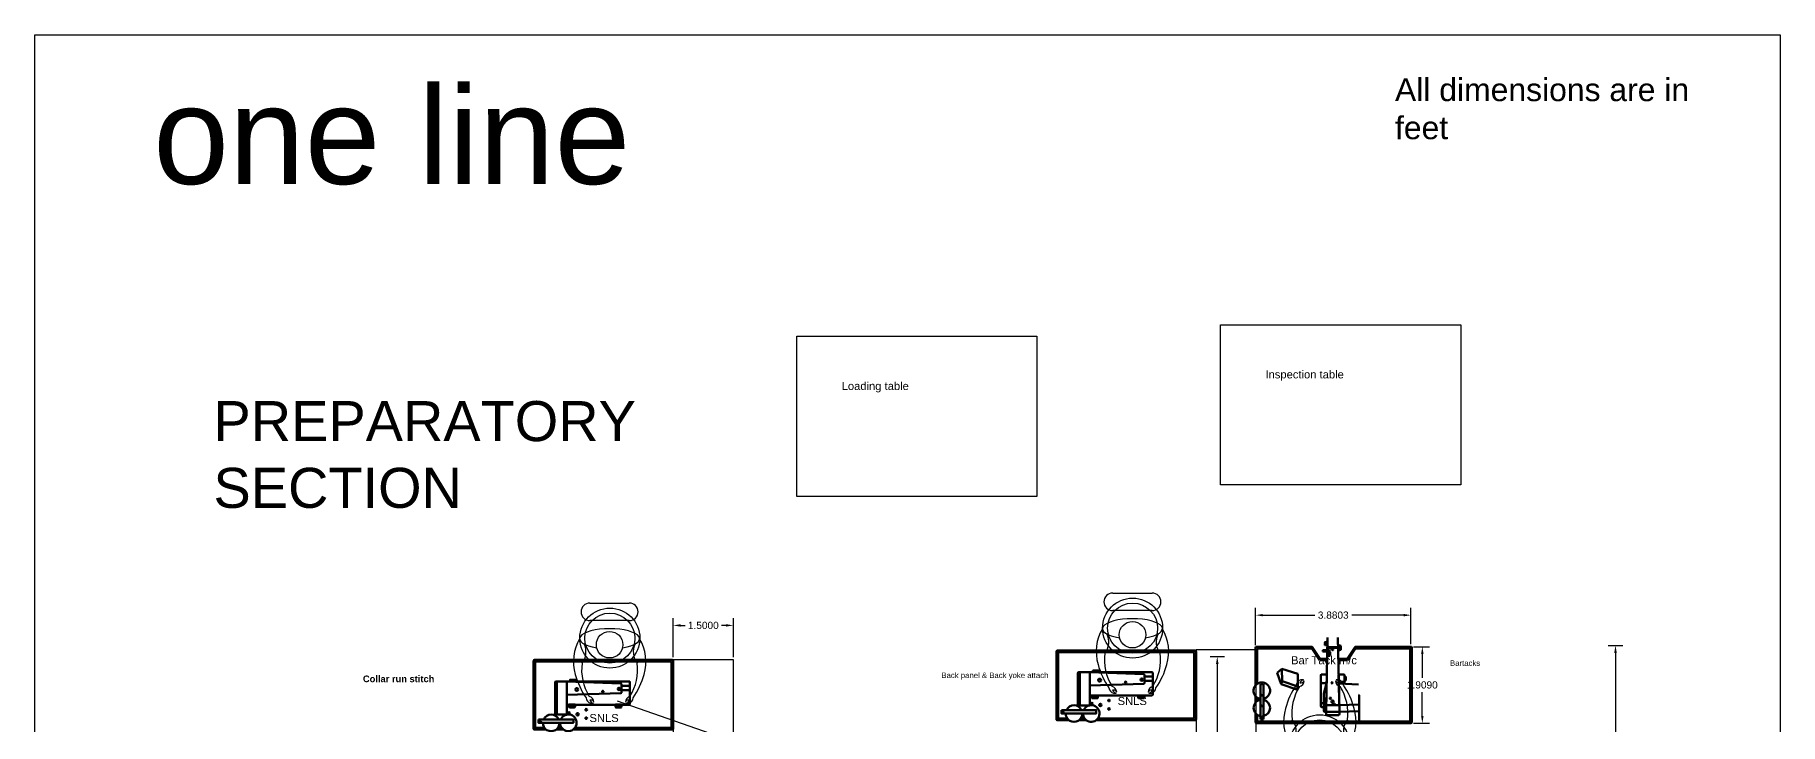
# Model space of a CAD drawing. Header units: feet. Extents: x 200 to 992, y 45 to 257.
# Drawn here: x 613.52 to 657.13, y 238.7 to 255.91 of the extents above; entities that cross this region are included whole.
import ezdxf

# ---------------------------------------------------------------- set-up
doc = ezdxf.new("R2010")
doc.units = ezdxf.units.FT
doc.header["$MEASUREMENT"] = 0
for name, color, linetype in [('assembly operations', 80, 'Continuous'), ('button', 131, 'Continuous'), ('dimension', 100, 'Continuous'), ('machines', 21, 'Continuous'), ('prep side', 220, 'Continuous')]:
    doc.layers.add(name, color=color, linetype=linetype)
doc.styles.get("Standard").update_dxf_attribs({"font": 'arial.ttf'})
doc.dimstyles.get("Standard").update_dxf_attribs({"dimtxt": 0.18, "dimasz": 0.18, "dimexe": 0.18, "dimexo": 0.0625, "dimgap": 0.09, "dimtad": 0, "dimtih": 1, "dimtoh": 1, "dimdec": 4, "dimzin": 0, "dimdsep": 46, "dimtxsty": 'Standard', "dimcen": 0.09, "dimadec": 0, "dimazin": 0, "dimtfac": 1, "dimtdec": 4, "dimtofl": 0, "dimtmove": 0, "dimatfit": 3, "dimfxl": 1, "dimtolj": 1, "dimtzin": 0, "dimarcsym": 0})

# ---------------------------------------------------------------- blocks, each defined once
blk = doc.blocks.new('Arrow')
at = {"linetype": 'ByBlock', "lineweight": -2}
blk.add_lwpolyline([(19.992, 74.917), (15.339, 76.537)], dxfattribs=at)
blk.add_solid([(20.002, 74.945), (20.162, 74.858), (19.982, 74.889)])
blk = doc.blocks.new('snls block')
at = {"layer": 'machines', "linetype": 'ByBlock', "lineweight": 100}
for p, q in [((54.586, 84.152), (54.586, 84.133)), ((54.586, 84.152), (54.605, 84.152)), ((54.607, 84.133), (54.605, 84.152)), ((54.888, 84.077), (54.681, 84.077)), ((54.889, 83.97), (54.681, 83.97)), ((53.361, 83.553), (53.361, 83.605)), ((53.361, 83.605), (53.517, 83.605)), ((53.378, 83.57), (53.378, 83.605)), ((53.497, 83.533), (53.382, 83.533)), ((53.48, 83.549), (53.398, 83.549)), ((53.501, 83.605), (53.501, 83.57)), ((53.517, 83.605), (53.517, 83.553)), ((54.524, 83.553), (54.524, 83.605)), ((54.524, 83.605), (54.681, 83.605)), ((54.541, 83.57), (54.541, 83.605)), ((54.66, 83.533), (54.545, 83.533)), ((54.643, 83.549), (54.562, 83.549)), ((54.664, 83.605), (54.664, 83.57)), ((54.681, 83.605), (54.681, 83.553))]:
    blk.add_line(p, q, dxfattribs=at)
for points in [[(53.469, 82.981), (55.947, 82.981, 0.414214), (55.968, 83.002), (55.968, 84.703, 0.414214), (55.947, 84.724), (52.502, 84.724, 0.414214), (52.482, 84.703), (52.482, 83.002, 0.414214), (52.502, 82.981), (52.798, 82.981)], [(53.513, 83.023), (55.905, 83.023, 0.414214), (55.926, 83.043), (55.926, 84.662, 0.414214), (55.905, 84.683), (52.544, 84.683, 0.414214), (52.523, 84.662), (52.523, 83.043, 0.414214), (52.544, 83.023), (52.755, 83.023)]]:
    blk.add_lwpolyline(points, format="xyb", dxfattribs=at)
for points in [[(53.063, 83.355), (53.037, 83.355, -0.414214), (53.016, 83.375), (53.016, 84.161, -0.414214), (53.037, 84.182), (53.063, 84.182)], [(53.312, 84.185), (53.063, 84.185), (53.063, 83.355), (53.291, 83.355, 0.414214), (53.312, 83.375)], [(53.312, 84.185), (54.661, 84.131, -0.402601), (54.681, 84.11), (54.681, 83.914, -0.405445), (54.661, 83.893), (53.312, 83.853)], [(53.312, 84.185), (54.868, 84.185, -0.414214), (54.889, 84.164), (54.889, 83.624, -0.414214), (54.868, 83.604), (53.312, 83.604)]]:
    blk.add_lwpolyline(points, format="xyb", close=True, dxfattribs=at)
for points in [[(53.557, 84.185), (53.392, 84.185), (53.392, 84.225), (53.557, 84.225)], [(53.505, 84.185), (53.404, 84.185), (53.404, 84.222), (53.505, 84.222)], [(52.603, 83.237), (53.474, 83.237), (53.474, 83.154), (52.603, 83.154)], [(52.603, 83.237), (53.474, 83.237), (53.474, 83.154), (52.603, 83.154)]]:
    blk.add_lwpolyline(points, close=True, dxfattribs=at)
for points in [[(53.042, 82.981), (53.23, 82.981)], [(53.085, 83.023), (53.186, 83.023)]]:
    blk.add_lwpolyline(points, dxfattribs=at)
for centre, radius in [((53.56, 83.986), 0.0369), ((54.212, 83.931), 0.0196), ((54.613, 83.999), 0.0303), ((53.366, 83.399), 0.0206), ((53.58, 83.365), 0.0285), ((53.796, 83.476), 0.0206), ((52.644, 83.202), 0.0219), ((52.644, 83.202), 0.0219), ((53.796, 83.267), 0.0206)]:
    blk.add_circle(centre, radius, dxfattribs=at)
for centre, radius, start, end in [((52.92, 83.149), 0.207, 25.1747, 154.8253), ((53.35, 83.151), 0.207, 179.1324, 155.4718), ((53.382, 83.553), 0.0208, 180, 270), ((53.398, 83.57), 0.0208, 180, 270), ((53.48, 83.57), 0.0208, 270, 0), ((53.497, 83.553), 0.0208, 270, 0), ((54.545, 83.553), 0.0208, 180, 270), ((54.562, 83.57), 0.0208, 180, 270), ((54.643, 83.57), 0.0208, 270, 0), ((54.66, 83.553), 0.0208, 270, 0), ((52.92, 83.149), 0.207, 178.5457, 1.4543)]:
    blk.add_arc(centre, radius, start, end, dxfattribs=at)
blk = doc.blocks.new('bartack')
at = {"layer": 'button', "lineweight": 100}
for p, q in [((52.829, 67.099), (52.829, 63.24)), ((53.075, 67.12), (52.85, 67.12)), ((52.871, 67.058), (52.871, 63.281)), ((53.038, 67.079), (52.892, 67.079)), ((52.931, 67.002), (53.803, 67.002)), ((52.931, 66.919), (52.931, 67.002)), ((53.803, 66.919), (52.931, 66.919)), ((53.502, 67.12), (53.347, 67.12)), ((53.466, 67.079), (53.384, 67.079)), ((54.718, 67.12), (53.779, 67.12)), ((53.803, 67.002), (53.803, 66.919)), ((54.676, 67.079), (53.815, 67.079)), ((54.697, 65.709), (54.697, 67.058)), ((54.738, 65.709), (54.738, 67.099)), ((53.8, 66.484), (53.67, 66.093)), ((53.749, 66.069), (53.879, 66.458)), ((53.8, 66.484), (54.085, 66.578)), ((53.879, 66.458), (53.8, 66.484)), ((54.188, 66.468), (53.879, 66.458)), ((53.879, 66.458), (54.188, 66.468)), ((54.061, 66.069), (54.188, 66.468)), ((54.188, 66.468), (54.085, 66.578)), ((53.67, 66.093), (53.749, 66.069)), ((53.749, 66.069), (54.061, 66.069)), ((53.134, 65.414), (53.571, 65.414)), ((53.233, 65.414), (53.233, 65.468)), ((53.253, 65.489), (54.028, 65.489)), ((53.279, 65.357), (53.279, 65.414)), ((53.332, 65.414), (53.332, 65.489)), ((53.819, 65.346), (53.571, 65.414)), ((53.828, 65.346), (53.828, 65.489)), ((54.049, 65.468), (54.049, 65.342)), ((54.406, 65.515), (54.697, 65.709)), ((54.406, 65.335), (54.406, 65.515)), ((54.738, 65.709), (54.44, 65.505)), ((54.44, 65.335), (54.44, 65.505)), ((54.738, 65.709), (54.697, 65.709)), ((53.03, 65.339), (53.03, 65.049)), ((53.093, 65.36), (53.051, 65.36)), ((53.051, 65.028), (53.093, 65.028)), ((53.113, 65.38), (53.113, 65.393)), ((53.113, 65.049), (53.113, 65.339)), ((53.113, 65.049), (53.113, 65.339)), ((53.114, 65.007), (53.13, 64.55)), ((53.134, 65.36), (54.972, 65.324)), ((53.819, 65.346), (53.134, 65.36)), ((54.972, 65.066), (53.134, 65.028)), ((53.819, 65.042), (53.134, 65.028)), ((53.279, 65.031), (53.279, 65.357)), ((53.279, 65.031), (53.297, 64.53)), ((54.049, 65.342), (53.594, 65.352)), ((53.598, 65.037), (54.049, 65.047)), ((53.796, 64.55), (53.819, 65.042)), ((53.858, 64.976), (53.816, 64.976)), ((53.819, 65.347), (53.819, 65.346)), ((53.858, 64.899), (53.858, 64.976)), ((54.049, 65.047), (54.049, 64.92)), ((54.406, 64.824), (54.406, 65.054)), ((54.44, 64.835), (54.44, 65.054)), ((54.515, 65.301), (54.515, 65.266)), ((54.515, 65.266), (54.515, 65.287)), ((54.535, 65.309), (54.524, 65.309)), ((54.574, 65.257), (54.524, 65.257)), ((54.524, 65.257), (54.543, 65.257)), ((54.543, 65.295), (54.543, 65.301)), ((54.574, 65.287), (54.552, 65.287)), ((54.664, 64.988), (54.645, 65.059)), ((54.765, 64.988), (54.664, 64.988)), ((54.684, 64.988), (54.673, 65.06)), ((54.7, 64.988), (54.696, 65.06)), ((54.714, 64.988), (54.712, 65.06)), ((54.713, 65.066), (54.713, 65.324)), ((54.713, 65.32), (54.713, 65.32)), ((54.713, 65.312), (54.713, 65.078)), ((54.713, 65.078), (54.713, 65.066)), ((54.725, 65.065), (54.725, 65.329)), ((54.725, 65.065), (54.725, 64.988)), ((54.739, 64.988), (54.742, 65.061)), ((54.752, 64.988), (54.765, 65.061)), ((54.785, 65.062), (54.765, 64.988)), ((54.778, 65.376), (54.778, 65.384)), ((54.778, 65.341), (54.778, 65.343)), ((54.783, 65.389), (54.816, 65.389)), ((54.816, 65.372), (54.783, 65.372)), ((54.783, 65.347), (54.816, 65.347)), ((54.816, 65.337), (54.783, 65.337)), ((54.784, 65.347), (54.795, 65.372)), ((54.817, 65.347), (54.784, 65.347)), ((54.785, 65.351), (54.815, 65.351)), ((54.787, 65.354), (54.813, 65.354)), ((54.788, 65.357), (54.812, 65.357)), ((54.79, 65.361), (54.81, 65.361)), ((54.791, 65.364), (54.808, 65.364)), ((54.792, 65.337), (54.792, 65.327)), ((54.793, 65.368), (54.805, 65.368)), ((54.795, 65.372), (54.795, 65.372)), ((54.795, 65.372), (54.803, 65.372)), ((54.803, 65.372), (54.817, 65.347)), ((54.806, 65.337), (54.806, 65.327)), ((54.82, 65.384), (54.82, 65.376)), ((54.82, 65.343), (54.82, 65.341)), ((54.832, 65.342), (54.832, 65.327)), ((54.849, 65.342), (54.849, 65.326)), ((54.028, 64.899), (53.812, 64.899)), ((53.889, 64.886), (53.889, 64.899)), ((53.889, 64.899), (53.996, 64.899)), ((53.904, 64.888), (53.904, 64.899)), ((53.904, 64.899), (53.978, 64.899)), ((53.975, 64.865), (53.91, 64.865)), ((53.97, 64.88), (53.912, 64.88)), ((53.978, 64.899), (53.978, 64.888)), ((53.996, 64.899), (53.996, 64.886)), ((54.697, 64.63), (54.406, 64.824)), ((54.738, 64.63), (54.44, 64.835)), ((54.697, 63.281), (54.697, 64.63)), ((54.697, 64.63), (54.738, 64.63)), ((54.738, 63.24), (54.738, 64.63)), ((52.892, 64.53), (53.516, 64.53)), ((52.892, 63.261), (54.676, 63.261)), ((52.85, 63.219), (54.718, 63.219))]:
    blk.add_line(p, q, dxfattribs=at)
for points in [[(54.617, 65.406), (54.617, 65.434, -0.414214), (54.625, 65.442), (54.642, 65.442, -0.414214), (54.65, 65.434), (54.65, 65.406)], [(54.65, 65.287), (54.65, 65.406), (54.617, 65.406), (54.617, 65.287, 0.414214), (54.625, 65.278), (54.642, 65.278, 0.414214)], [(54.863, 65.346), (54.863, 65.349, 0.414214), (54.858, 65.353), (54.825, 65.353, 0.414214), (54.82, 65.349), (54.82, 65.346, 0.414214), (54.825, 65.342), (54.858, 65.342, 0.414214)], [(54.823, 65.376), (54.823, 65.377, -0.414214), (54.827, 65.381), (54.853, 65.381, -0.414214), (54.857, 65.377), (54.857, 65.376, -0.414214), (54.853, 65.372), (54.827, 65.372, -0.414214)], [(54.832, 65.381), (54.832, 65.384, -0.414214), (54.836, 65.388), (54.844, 65.388, -0.414214), (54.849, 65.384), (54.849, 65.381)]]:
    blk.add_lwpolyline(points, format="xyb", close=True, dxfattribs=at)
blk.add_lwpolyline([(54.849, 65.353), (54.849, 65.372), (54.832, 65.372), (54.832, 65.353)], close=True, dxfattribs=at)
for centre, radius in [((52.972, 66.967), 0.0219), ((53.265, 66.965), 0.0106), ((53.531, 66.965), 0.0106), ((53.845, 65.474), 0.00605), ((54.036, 65.468), 0.00605), ((53.298, 65.149), 0.0145), ((53.365, 65.196), 0.0305), ((53.365, 65.196), 0.00752), ((53.45, 65.25), 0.0191), ((53.836, 65.21), 0.0151), ((53.845, 65.359), 0.00605), ((53.845, 64.992), 0.00605), ((54.036, 65.359), 0.00605), ((54.59, 65.272), 0.0213), ((54.59, 65.272), 0.0083), ((54.634, 65.294), 0.00605), ((54.661, 65.194), 0.0118), ((54.688, 65.221), 0.0145), ((54.714, 65.235), 0.00605), ((54.741, 65.311), 0.00605), ((53.845, 64.962), 0.00605), ((54.036, 64.919), 0.00605)]:
    blk.add_circle(centre, radius, dxfattribs=at)
for centre, radius, start, end in [((53.211, 66.964), 0.207, 10.6443, 169.3557), ((53.641, 66.966), 0.207, 193.0338, 169.952), ((52.85, 67.099), 0.0208, 90, 180), ((52.892, 67.058), 0.0208, 90, 180), ((53.211, 66.964), 0.207, 192.4324, 347.5676), ((54.676, 67.058), 0.0208, 0, 90), ((54.718, 67.099), 0.0208, 0, 90), ((53.134, 65.393), 0.0208, 90, 180), ((53.253, 65.468), 0.0208, 90, 180), ((54.028, 65.468), 0.0208, 0, 90), ((53.051, 65.339), 0.0208, 90, 180), ((53.051, 65.049), 0.0208, 180, 270), ((53.093, 65.339), 0.0208, 0, 90), ((53.093, 65.049), 0.0208, 270, 0), ((53.134, 65.38), 0.0207, 180, 268.8823), ((53.134, 65.339), 0.0208, 88.8865, 180), ((53.134, 65.049), 0.0207, 180, 271.1564), ((53.135, 65.008), 0.0208, 91.1172, 182.0583), ((54.524, 65.301), 0.0083, 90, 180), ((54.524, 65.266), 0.0083, 180, 270), ((54.535, 65.301), 0.0083, 0, 90), ((54.552, 65.295), 0.0083, 180, 270), ((54.783, 65.384), 0.00415, 90, 180), ((54.783, 65.376), 0.00415, 180, 270), ((54.783, 65.343), 0.00415, 90, 180), ((54.783, 65.341), 0.00415, 180, 270), ((54.816, 65.384), 0.00415, 0, 90), ((54.816, 65.376), 0.00415, 270, 0), ((54.816, 65.343), 0.00415, 0, 90), ((54.816, 65.341), 0.00415, 270, 0), ((52.892, 64.55), 0.0208, 180, 270), ((52.892, 64.551), 0.0208, 182.0583, 270), ((53.516, 64.551), 0.0208, 270, 357.3711), ((53.91, 64.886), 0.0208, 180, 270), ((53.912, 64.888), 0.0083, 180, 270), ((53.97, 64.888), 0.0083, 270, 0), ((53.975, 64.886), 0.0208, 270, 0), ((54.028, 64.92), 0.0208, 270, 0), ((52.85, 63.24), 0.0208, 180, 270), ((52.892, 63.281), 0.0208, 180, 270), ((54.676, 63.281), 0.0208, 270, 0), ((54.718, 63.24), 0.0208, 270, 0)]:
    blk.add_arc(centre, radius, start, end, dxfattribs=at)
blk = doc.blocks.new('*D10')
at = {"color": 0, "linetype": 'ByBlock', "lineweight": -2, "transparency": 16777216}
for p, q in [((647.966, 240.634), (648.369, 240.634)), ((648.189, 240.454), (648.189, 239.862)), ((648.189, 238.905), (648.189, 239.498)), ((647.966, 238.725), (648.369, 238.725))]:
    blk.add_line(p, q, dxfattribs=at)
at = {"color": 0, "linetype": 'ByBlock', "transparency": 16777216}
for points in [[(648.159, 240.454), (648.219, 240.454), (648.189, 240.634)], [(648.159, 238.905), (648.219, 238.905), (648.189, 238.725)]]:
    blk.add_solid(points, dxfattribs=at)
at = {"layer": 'Defpoints', "color": 0, "linetype": 'ByBlock', "transparency": 16777216}
for p in [(647.904, 240.634), (647.904, 238.725), (648.189, 238.725)]:
    blk.add_point(p, dxfattribs=at)
at = {"color": 0, "linetype": 'ByBlock', "transparency": 16777216, "insert": (648.189, 239.68), "char_height": 0.18, "attachment_point": 5}
blk.add_mtext('\\A1;1.9090', dxfattribs=at)
blk = doc.blocks.new('*D11')
at = {"color": 0, "linetype": 'ByBlock', "lineweight": -2, "transparency": 16777216}
for p, q in [((644.023, 240.676), (644.023, 241.603)), ((647.904, 240.697), (647.904, 241.603)), ((644.203, 241.423), (645.5, 241.423)), ((647.724, 241.423), (646.427, 241.423))]:
    blk.add_line(p, q, dxfattribs=at)
at = {"color": 0, "linetype": 'ByBlock', "transparency": 16777216}
for points in [[(644.203, 241.453), (644.203, 241.393), (644.023, 241.423)], [(647.724, 241.453), (647.724, 241.393), (647.904, 241.423)]]:
    blk.add_solid(points, dxfattribs=at)
at = {"layer": 'Defpoints', "color": 0, "linetype": 'ByBlock', "transparency": 16777216}
for p in [(647.904, 241.423), (644.023, 240.614), (647.904, 240.634)]:
    blk.add_point(p, dxfattribs=at)
at = {"color": 0, "linetype": 'ByBlock', "transparency": 16777216, "insert": (645.963, 241.423), "char_height": 0.18, "attachment_point": 5}
blk.add_mtext('\\A1;3.8803', dxfattribs=at)
blk = doc.blocks.new('*D12')
at = {"color": 0, "linetype": 'ByBlock', "lineweight": -2, "transparency": 16777216}
for p, q in [((629.473, 240.37), (629.473, 241.347)), ((629.653, 241.167), (629.768, 241.167)), ((630.793, 241.167), (630.678, 241.167)), ((630.973, 240.37), (630.973, 241.347))]:
    blk.add_line(p, q, dxfattribs=at)
at = {"color": 0, "linetype": 'ByBlock', "transparency": 16777216}
for points in [[(629.653, 241.197), (629.653, 241.137), (629.473, 241.167)], [(630.793, 241.197), (630.793, 241.137), (630.973, 241.167)]]:
    blk.add_solid(points, dxfattribs=at)
at = {"layer": 'Defpoints', "color": 0, "linetype": 'ByBlock', "transparency": 16777216}
for p in [(630.973, 241.167), (629.473, 240.308), (630.973, 240.308)]:
    blk.add_point(p, dxfattribs=at)
at = {"color": 0, "linetype": 'ByBlock', "transparency": 16777216, "insert": (630.223, 241.167), "char_height": 0.18, "attachment_point": 5}
blk.add_mtext('\\A1;1.5000', dxfattribs=at)
blk = doc.blocks.new('arrow2')
at = {"linetype": 'ByBlock', "lineweight": -2}
blk.add_line((30.144, 77.655), (30.504, 77.655), dxfattribs=at)
blk.add_lwpolyline([(30.324, 77.47), (30.324, 65.792)], dxfattribs=at)
at = {"linetype": 'ByBlock'}
blk.add_solid([(30.293, 77.47), (30.324, 77.655), (30.355, 77.47)], dxfattribs=at)

msp = doc.modelspace()

# ---------------------------------------------------------------- linework, layer by layer
at = {"linetype": 'ByBlock'}
for points in [[(613.52126, 255.91339), (657.12849, 255.91339), (657.12849, 171.90198), (613.52126, 171.90198)], [(643.14958, 248.67707), (649.14958, 248.67707), (649.14958, 244.67707), (643.14958, 244.67707)], [(632.55988, 248.3871), (638.55988, 248.3871), (638.55988, 244.3871), (632.55988, 244.3871)]]:
    msp.add_lwpolyline(points, close=True, dxfattribs=at)
for points in [[(627.38881, 241.72573), (628.37311, 241.72573)], [(640.45232, 241.97517), (641.43662, 241.97517)], [(628.37311, 241.2864), (627.38881, 241.2864)], [(641.43662, 241.53584), (640.45232, 241.53584)], [(630.97327, 223.15772), (630.97327, 240.30779), (629.47327, 240.30779), (629.47327, 223.15772)], [(644.03678, 177.44718), (644.03678, 240.55656), (642.53678, 240.55656), (642.53678, 177.44718)]]:
    msp.add_lwpolyline(points)
for centre, radius in [((627.88711, 240.85015), 0.75), ((640.95062, 241.09958), 0.75), ((640.95062, 241.09958), 0.625), ((627.88711, 240.85015), 0.625), ((640.94574, 240.9344), 0.3314), ((627.88223, 240.68496), 0.3314), ((645.62293, 238.18413), 0.75), ((645.62293, 238.18413), 0.625)]:
    msp.add_circle(centre, radius)
for centre, radius, start, end in [((627.38881, 241.50607), 0.21966, 90, 270), ((628.37311, 241.50607), 0.21966, 270, 90), ((640.45232, 241.7555), 0.21966, 90, 270), ((641.43662, 241.7555), 0.21966, 270, 90), ((628.10575, 240.26315), 1.12909, 149.566063, 196.497517), ((627.65872, 240.26315), 1.12909, 343.502483, 30.433937), ((641.16925, 240.51259), 1.12909, 149.566063, 196.497517), ((639.91441, 240.75002), 0.44097, 321.008421, 27.632528), ((641.97707, 240.75002), 0.44097, 152.367472, 218.991579), ((640.72223, 240.51259), 1.12909, 343.502483, 30.433937), ((626.8509, 240.50058), 0.44097, 321.008421, 27.632528), ((628.91356, 240.50058), 0.44097, 152.367472, 218.991579), ((641.47681, 240.30405), 1.23125, 172.133942, 212.405248), ((640.41467, 240.30405), 1.23125, 327.594752, 7.866058), ((628.88384, 240.44636), 1.92771, 195.151137, 214.435473), ((628.41331, 240.05461), 1.23125, 172.133942, 212.405248), ((627.35116, 240.05461), 1.23125, 327.594752, 7.866058), ((626.88062, 240.44636), 1.92771, 325.564527, 344.848863), ((641.94735, 240.6958), 1.92771, 195.151137, 214.435473), ((639.94413, 240.6958), 1.92771, 325.564527, 344.848863), ((640.49784, 239.6165), 0.14081, 184.390124, 259.877496), ((640.39349, 239.48969), 0.16061, 4.787406, 74.171118), ((640.47311, 239.46463), 0.08916, 25.560009, 106.981091), ((640.57691, 239.61754), 0.1464, 207.518809, 255.319703), ((640.52754, 240.19465), 0.71883, 265.65598, 270.977476), ((641.49799, 239.48969), 0.16061, 105.828882, 175.212594), ((641.41837, 239.46463), 0.08916, 73.018909, 154.439991), ((641.31457, 239.61754), 0.1464, 284.680297, 332.481191), ((641.36394, 240.19465), 0.71883, 269.022524, 274.34402), ((641.39364, 239.6165), 0.14081, 280.122504, 355.609876), ((646.62942, 238.58792), 1.92771, 145.564527, 164.848863), ((646.15888, 238.97967), 1.23125, 147.594752, 187.866058), ((645.17991, 239.66722), 0.14081, 100.122504, 175.609876), ((645.07556, 239.79402), 0.16061, 285.828882, 355.212594), ((645.25898, 239.66617), 0.1464, 104.680297, 152.481191), ((645.15518, 239.81908), 0.08916, 253.018909, 334.439991), ((645.20961, 239.08906), 0.71883, 89.022524, 94.34402), ((646.10044, 239.81908), 0.08916, 205.560009, 286.981091), ((646.18006, 239.79402), 0.16061, 184.787406, 254.171118), ((646.04601, 239.08906), 0.71883, 85.65598, 90.977476), ((645.99664, 239.66617), 0.1464, 27.518809, 75.319703), ((646.07571, 239.66722), 0.14081, 4.390124, 79.877496), ((645.09674, 238.97967), 1.23125, 352.133942, 32.405248), ((644.6262, 238.58792), 1.92771, 15.151137, 34.435473), ((627.43434, 239.36706), 0.14081, 184.390124, 259.877496), ((627.32998, 239.24026), 0.16061, 4.787406, 74.171118), ((627.4096, 239.21519), 0.08916, 25.560009, 106.981091), ((627.5134, 239.3681), 0.1464, 207.518809, 255.319703), ((627.46404, 239.94521), 0.71883, 265.65598, 270.977476), ((628.43449, 239.24026), 0.16061, 105.828882, 175.212594), ((628.35486, 239.21519), 0.08916, 73.018909, 154.439991), ((628.25107, 239.3681), 0.1464, 284.680297, 332.481191), ((628.30043, 239.94521), 0.71883, 269.022524, 274.34402), ((628.33013, 239.36706), 0.14081, 280.122504, 355.609876), ((645.85133, 238.77112), 1.12909, 163.502483, 210.433937), ((645.4043, 238.77112), 1.12909, 329.566063, 16.497517), ((644.59648, 238.5337), 0.44097, 332.367472, 38.991579), ((646.65914, 238.5337), 0.44097, 141.008421, 207.632528)]:
    msp.add_arc(centre, radius, start, end)
for centre in [(640.94574, 241.08453), (627.88223, 240.83509)]:
    msp.add_ellipse(centre, major_axis=(-0.75, 0), ratio=0.33333333, start_param=2.01554376, end_param=7.4092342)
at = {"layer": 'dimension', "linetype": 'ByBlock', "lineweight": -2}
msp.add_line((652.83569, 240.66592), (653.19569, 240.66592), dxfattribs=at)
msp.add_lwpolyline([(653.01569, 240.48092), (653.01569, 237.24404)], dxfattribs=at)
at = {"layer": 'dimension', "linetype": 'ByBlock'}
msp.add_solid([(652.98486, 240.48092), (653.01569, 240.66592), (653.04652, 240.48092)], dxfattribs=at)

# ---------------------------------------------------------------- block references
for name, p in [('snls block', (573.50128, 155.58347)), ('snls block', (586.56573, 155.81563)), ('Arrow', (612.7409, 162.73725))]:
    msp.add_blockref(name, p)
at = {"layer": 'button', "rotation": 90.00000000000024}
msp.add_blockref('bartack', (711.14337, 185.89596), dxfattribs=at)
at = {"layer": 'dimension', "linetype": 'ByBlock'}
msp.add_blockref('arrow2', (612.7409, 162.73725), dxfattribs=at)

# ---------------------------------------------------------------- texts
at = {"linetype": 'ByBlock', "attachment_point": 1}
for s, width, insert, char_height in [('one line', 31.239537, (616.47789, 254.62705), 2.436322), ('All dimensions are in feet', 8.1473525, (647.50545, 254.83034), 0.5703147), ('Loading table', 3.4853772, (633.68017, 247.24549), 0.2), ('Inspection table', 3.4853772, (644.26987, 247.53545), 0.2)]:
    msp.add_mtext_dynamic_manual_height_columns(s, width=width, gutter_width=1, heights=[0], dxfattribs=dict(at, insert=insert, char_height=char_height))
at = {"char_height": 0.2, "attachment_point": 1}
for s, width, insert in [('Bar Tack m/c', 1.7662717, (644.90889, 240.39679)), ('SNLS', 0.9053555, (640.57572, 239.37839)), ('SNLS', 0.9053555, (627.3785, 238.95383))]:
    msp.add_mtext_dynamic_manual_height_columns(s, width=width, gutter_width=1, heights=[0], dxfattribs=dict(at, insert=insert))
at = {"layer": 'assembly operations', "linetype": 'ByBlock', "attachment_point": 1}
for s, insert, char_height, width in [('Bartacks ', (648.8801, 240.2954), 0.138888, 1.0758355), ('Back panel & Back yoke attach', (636.17094, 239.99042), 0.1388878, 2.779764)]:
    msp.add_mtext(s, dxfattribs=dict(at, insert=insert, char_height=char_height, width=width))
at = {"layer": 'prep side', "insert": (617.98287, 246.76928), "char_height": 1, "attachment_point": 1}
msp.add_mtext_dynamic_manual_height_columns('PREPARATORY SECTION', width=4.1419554, gutter_width=1, heights=[0], dxfattribs=at)
at = {"layer": 'prep side', "linetype": 'ByBlock', "insert": (621.71767, 239.91567), "char_height": 0.2, "attachment_point": 1}
msp.add_mtext_dynamic_manual_height_columns('{\\fArial|b1|i0|c0|p34;\\H0.83333x;Collar run stitch}', width=2.9744346, gutter_width=1, heights=[0], dxfattribs=at)

# ---------------------------------------------------------------- dimensions: what is measured, and where the dimension line sits
at = {"linetype": 'ByBlock'}
for base, p1, p2, picture, middle in [((647.9036039259, 241.42280187), (644.0233539259, 240.613575771), (647.9036039259, 240.634325771), '*D11', (645.9634789259, 241.42280187)), ((630.97327, 241.16661), (629.47327, 240.30779), (630.97327, 240.30779), '*D12', (630.22327, 241.16661))]:
    dim = msp.add_linear_dim(base=base, p1=p1, p2=p2, dimstyle='Standard', dxfattribs=at)
    dim.commit()
    dim.dimension.update_dxf_attribs({"geometry": picture, "text_midpoint": middle})
dim = msp.add_linear_dim(base=(648.18949, 238.72533), p1=(647.9036, 240.63433), p2=(647.9036, 238.72533), angle=90, dimstyle='Standard', dxfattribs=at)
dim.commit()
dim.dimension.update_dxf_attribs({"geometry": '*D10', "text_midpoint": (648.18949, 239.67983)})

doc.saveas('drawing.dxf')
